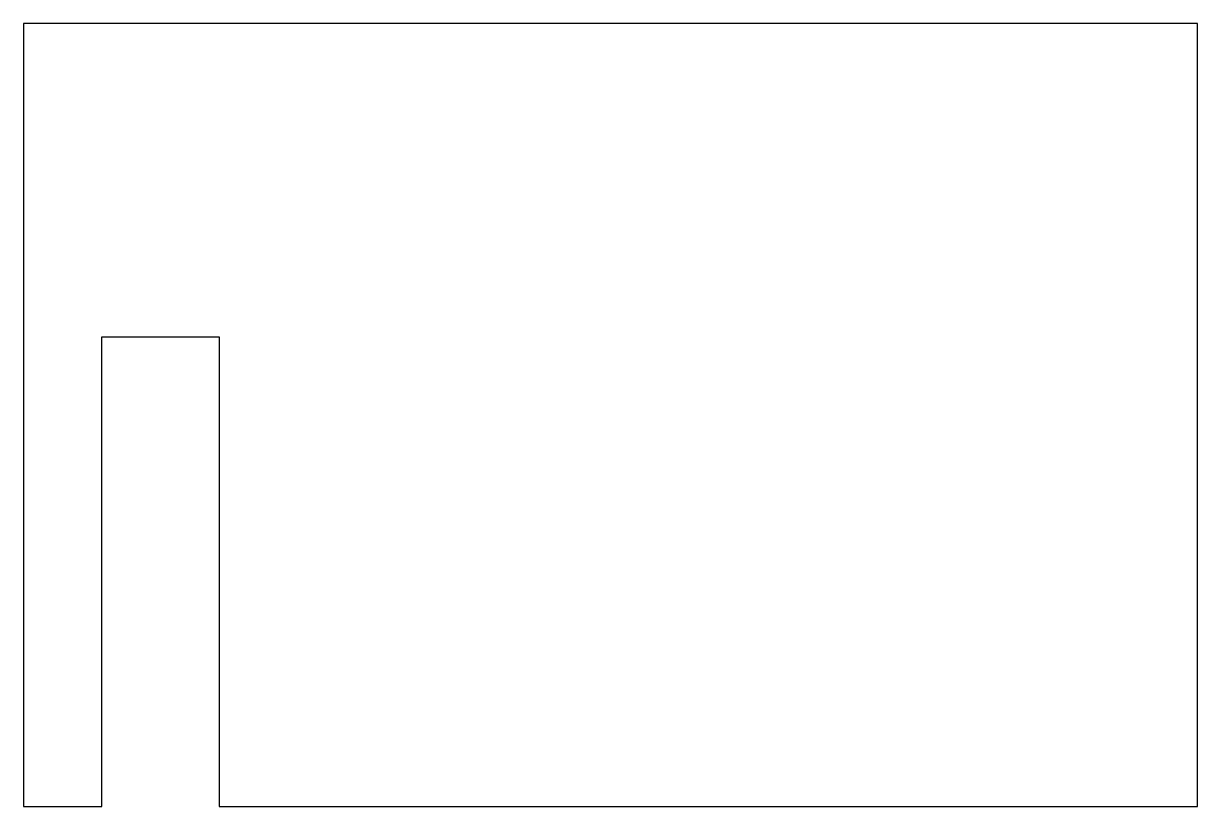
# Model space of a CAD drawing. Header units: millimetres. Extents: x -16.9 to 13.1, y -10 to 10.
import ezdxf

# ---------------------------------------------------------------- set-up
doc = ezdxf.new("R2010")
doc.units = ezdxf.units.MM

msp = doc.modelspace()

# ---------------------------------------------------------------- linework, layer by layer
at = {"color": 7, "linetype": 'Continuous', "lineweight": 25}
for p, q in [((-16.942, 10), (-16.942, -10)), ((13.058, 10), (-16.942, 10)), ((13.058, -10), (13.058, 10)), ((-14.942, 2), (-11.942, 2)), ((-14.942, -10), (-14.942, 2)), ((-11.942, 2), (-11.942, -10)), ((-16.942, -10), (-14.942, -10)), ((-11.942, -10), (13.058, -10))]:
    msp.add_line(p, q, dxfattribs=at)

doc.saveas('drawing.dxf')
